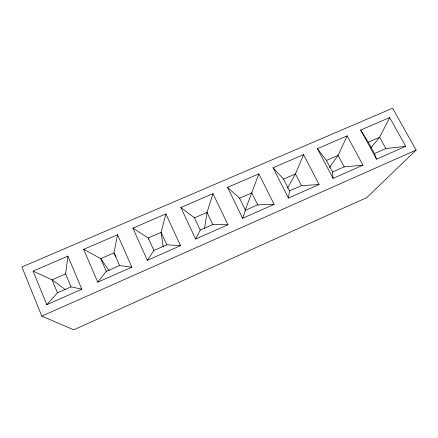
<?xml version="1.0" encoding="UTF-8"?>
<svg xmlns="http://www.w3.org/2000/svg" width="438" height="438" viewBox="0 0 438 438"><rect width="100%" height="100%" fill="white"/><g stroke="black" fill="none" stroke-linecap="round" stroke-linejoin="round"><path stroke-width="0.66" d="M81.84 289.217L71.049 286.857L65.634 273.92L67.885 256.137L33.085 271.122L46.778 304.684L81.84 289.217L67.885 256.137M204.562 228.45L207.032 212.386L212.977 193.651L180.85 207.486L195.611 239.017L227.952 224.749L212.977 193.651M288.423 198.069L289.54 190.875L283.55 179.087L273.06 167.776L303.567 154.636L319.116 184.524L288.423 198.069L273.06 167.776M117.543 234.752L113.995 252.874L119.547 265.554L131.86 267.147L117.543 234.752L83.669 249.337L97.74 282.198L131.86 267.147M165.887 213.93L180.549 245.663L147.338 260.32L132.906 228.132L165.887 213.93L161.113 232.37L163.221 246.988M242.625 218.277L245.466 210.235L239.581 198.222L227.552 187.376L258.853 173.891L274.128 204.376L242.625 218.277L227.552 187.376M258.853 173.891L245.028 210.645M303.567 154.636L295.475 173.897L287.443 188.181M347.164 135.862L317.419 148.674L333.05 178.381L362.965 165.181L347.164 135.862L338.07 155.359L329.409 167.601M389.678 117.554L360.671 130.048L376.549 159.186L405.719 146.314L389.678 117.554L379.642 137.269L370.942 147.77M195.611 239.017L200.265 230.092L212.841 224.568L227.952 224.749M147.338 260.32L153.897 250.465L166.796 244.798L180.549 245.663M97.74 282.198L106.308 271.368L119.547 265.554M46.778 304.684L57.455 292.83L71.049 286.857M416.1 150.064L366.863 197.554L73.765 329.798L41.796 316.137L21.9 266.972L392.629 108.202L416.1 150.064L41.796 316.137M245.466 210.235L257.725 204.853L274.128 204.376M289.54 190.875L301.497 185.624L319.116 184.524M333.05 178.381L332.535 171.986L344.197 166.867L362.965 165.181M360.671 130.048L368.287 142.213L374.479 153.563L385.862 148.564L405.719 146.314M65.634 273.92L52.078 279.816L33.085 271.122M180.85 207.486L194.494 217.845L207.032 212.386L212.841 224.568M239.581 198.222L251.806 192.901L257.725 204.853M283.55 179.087L295.475 173.897L301.497 185.624M317.419 148.674L326.436 160.423L338.07 155.359L344.197 166.867M368.287 142.213L379.642 137.269L385.862 148.564M83.669 249.337L100.789 258.623L109.155 270.728M132.906 228.132L148.247 237.971L153.897 250.465M65.267 289.589L52.078 279.816L57.455 292.83M115.944 256.411L113.995 252.874L100.789 258.623L106.308 271.368M326.436 160.423L332.535 171.986M194.494 217.845L200.265 230.092M166.796 244.798L161.113 232.37L148.247 237.971L148.564 239.279M374.479 153.563L376.549 159.186"/></g></svg>
